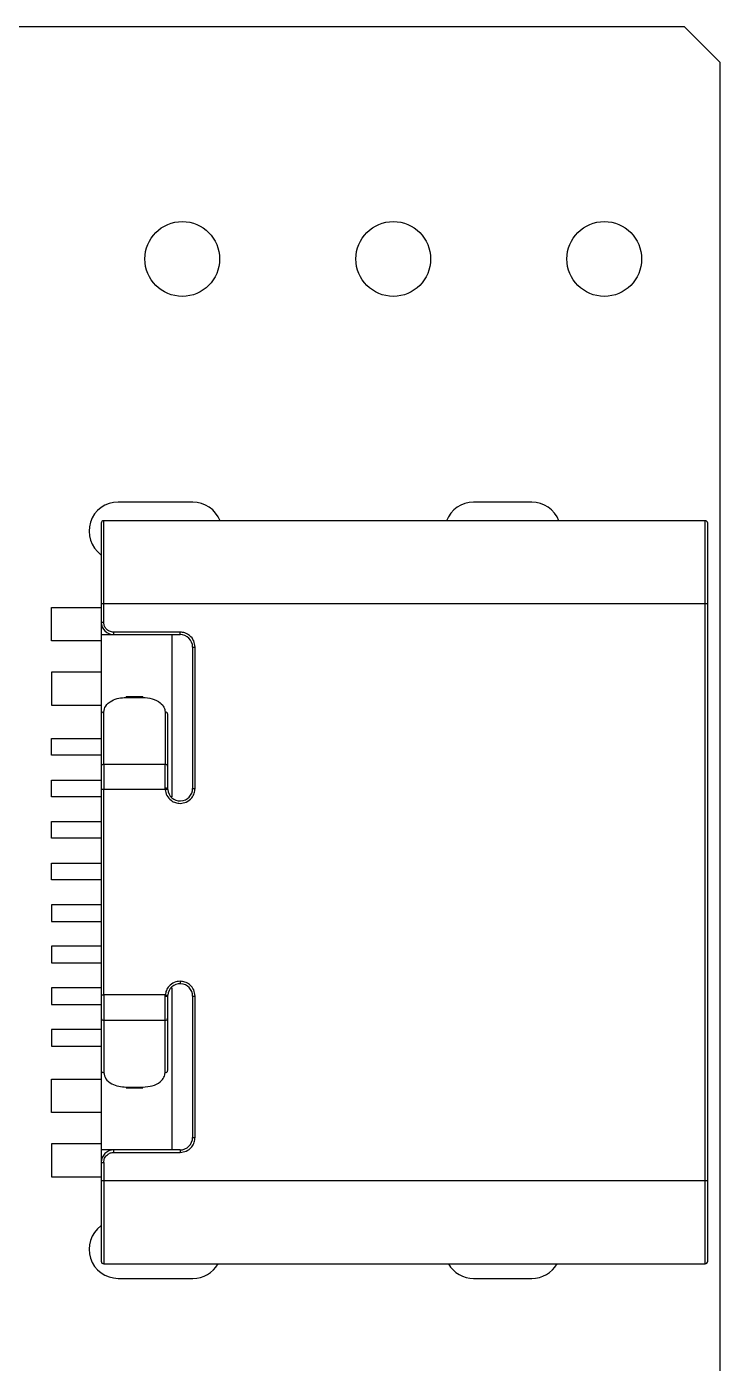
# Model space of a CAD drawing. Header units: millimetres. Extents: x 16604 to 36223, y 4309 to 8014.
# Drawn here: x 19507.13 to 19515.47, y 5300.71 to 5316.79 of the extents above; entities that cross this region are included whole.
import ezdxf

# ---------------------------------------------------------------- set-up
doc = ezdxf.new("R2010")
doc.units = ezdxf.units.MM
doc.layers.get('0').update_dxf_attribs({"lineweight": 35})

msp = doc.modelspace()

# ---------------------------------------------------------------- linework, layer by layer
at = {"color": 7, "linetype": 'Continuous', "lineweight": 25}
for p, q in [((19515.042, 5316.79), (19463.252, 5316.79)), ((19515.474, 5316.358), (19515.042, 5316.79)), ((19515.474, 5296.445), (19515.474, 5316.358)), ((19509.125, 5311.071), (19508.225, 5311.071)), ((19513.205, 5311.071), (19512.505, 5311.071)), ((19515.292, 5310.846), (19508.052, 5310.846)), ((19508.052, 5309.626), (19508.052, 5310.846)), ((19515.292, 5301.906), (19515.292, 5310.846)), ((19507.422, 5309.401), (19507.422, 5309.801)), ((19507.422, 5309.801), (19508.022, 5309.801)), ((19515.322, 5309.846), (19508.022, 5309.846)), ((19508.022, 5309.846), (19508.022, 5307.892)), ((19515.322, 5302.906), (19515.322, 5309.846)), ((19508.022, 5309.626), (19508.052, 5309.626)), ((19508.022, 5309.401), (19507.422, 5309.401)), ((19508.022, 5309.476), (19508.172, 5309.476)), ((19508.972, 5309.506), (19508.172, 5309.506)), ((19508.172, 5309.476), (19508.172, 5309.506)), ((19508.172, 5309.476), (19508.972, 5309.476)), ((19508.872, 5309.476), (19508.872, 5307.526)), ((19508.972, 5309.476), (19508.972, 5309.506)), ((19509.122, 5309.326), (19509.152, 5309.326)), ((19509.122, 5309.326), (19509.122, 5307.626)), ((19509.152, 5307.626), (19509.152, 5309.326)), ((19508.022, 5309.026), (19507.422, 5309.026)), ((19507.422, 5309.026), (19507.422, 5308.626)), ((19507.422, 5308.626), (19508.022, 5308.626)), ((19508.522, 5308.728), (19508.322, 5308.728)), ((19508.322, 5308.72), (19508.322, 5308.728)), ((19508.322, 5308.72), (19508.522, 5308.72)), ((19508.522, 5308.728), (19508.522, 5308.72)), ((19508.052, 5307.915), (19508.052, 5308.545)), ((19508.792, 5308.545), (19508.792, 5307.915)), ((19508.822, 5307.892), (19508.822, 5308.522)), ((19507.422, 5308.226), (19508.022, 5308.226)), ((19507.422, 5308.026), (19507.422, 5308.226)), ((19508.022, 5308.026), (19507.422, 5308.026)), ((19508.052, 5307.915), (19508.052, 5307.611)), ((19508.792, 5307.915), (19508.052, 5307.915)), ((19507.422, 5307.526), (19507.422, 5307.726)), ((19507.422, 5307.726), (19508.022, 5307.726)), ((19508.022, 5307.611), (19508.022, 5305.141)), ((19508.792, 5307.611), (19508.022, 5307.611)), ((19508.052, 5305.141), (19508.052, 5307.611)), ((19508.822, 5307.614), (19508.792, 5307.611)), ((19509.122, 5307.626), (19509.152, 5307.626)), ((19508.022, 5307.526), (19507.422, 5307.526)), ((19508.872, 5307.526), (19508.86, 5307.526)), ((19507.422, 5307.226), (19508.022, 5307.226)), ((19507.422, 5307.026), (19507.422, 5307.226)), ((19508.022, 5307.026), (19507.422, 5307.026)), ((19507.422, 5306.726), (19508.022, 5306.726)), ((19507.422, 5306.526), (19507.422, 5306.726)), ((19508.022, 5306.526), (19507.422, 5306.526)), ((19508.022, 5306.226), (19507.422, 5306.226)), ((19507.422, 5306.226), (19507.422, 5306.026)), ((19507.422, 5306.026), (19508.022, 5306.026)), ((19508.022, 5305.726), (19507.422, 5305.726)), ((19507.422, 5305.726), (19507.422, 5305.526)), ((19507.422, 5305.526), (19508.022, 5305.526)), ((19508.022, 5305.226), (19507.422, 5305.226)), ((19507.422, 5305.226), (19507.422, 5305.026)), ((19508.86, 5305.226), (19508.872, 5305.226)), ((19508.872, 5305.226), (19508.872, 5303.276)), ((19508.972, 5305.306), (19508.972, 5305.276)), ((19508.022, 5305.141), (19508.052, 5305.141)), ((19508.792, 5305.141), (19508.052, 5305.141)), ((19508.052, 5305.141), (19508.052, 5304.837)), ((19508.792, 5305.141), (19508.822, 5305.139)), ((19509.122, 5305.126), (19509.152, 5305.126)), ((19509.122, 5305.126), (19509.122, 5303.426)), ((19509.152, 5303.426), (19509.152, 5305.126)), ((19507.422, 5305.026), (19508.022, 5305.026)), ((19508.022, 5304.726), (19507.422, 5304.726)), ((19507.422, 5304.726), (19507.422, 5304.526)), ((19508.022, 5304.86), (19508.022, 5304.23)), ((19508.052, 5304.837), (19508.792, 5304.837)), ((19508.052, 5304.837), (19508.052, 5304.207)), ((19508.792, 5304.207), (19508.792, 5304.837)), ((19508.822, 5304.23), (19508.822, 5304.86)), ((19507.422, 5304.526), (19508.022, 5304.526)), ((19507.422, 5304.126), (19508.022, 5304.126)), ((19507.422, 5303.726), (19507.422, 5304.126)), ((19508.022, 5304.23), (19508.022, 5302.906)), ((19508.322, 5304.032), (19508.522, 5304.032)), ((19508.322, 5304.032), (19508.322, 5304.025)), ((19508.322, 5304.025), (19508.522, 5304.025)), ((19508.522, 5304.025), (19508.522, 5304.032)), ((19508.022, 5303.726), (19507.422, 5303.726)), ((19508.022, 5303.351), (19507.422, 5303.351)), ((19507.422, 5303.351), (19507.422, 5302.951)), ((19508.172, 5303.276), (19508.022, 5303.276)), ((19508.172, 5303.246), (19508.172, 5303.276)), ((19508.972, 5303.276), (19508.172, 5303.276)), ((19508.972, 5303.276), (19508.972, 5303.246)), ((19509.122, 5303.426), (19509.152, 5303.426)), ((19508.022, 5303.126), (19508.052, 5303.126)), ((19508.052, 5303.126), (19508.052, 5301.906)), ((19508.172, 5303.246), (19508.972, 5303.246)), ((19507.422, 5302.951), (19508.022, 5302.951)), ((19515.322, 5302.906), (19508.022, 5302.906)), ((19508.052, 5301.906), (19515.292, 5301.906)), ((19508.225, 5301.731), (19509.125, 5301.731)), ((19512.505, 5301.731), (19513.205, 5301.731))]:
    msp.add_line(p, q, dxfattribs=at)
at = {"color": 7, "linetype": 'Continuous', "lineweight": 25, "flags": 128}
for points in [[(19508.792, 5307.627), (19508.792, 5307.668), (19508.792, 5307.709), (19508.792, 5307.748), (19508.792, 5307.786), (19508.792, 5307.822), (19508.792, 5307.855), (19508.792, 5307.887), (19508.792, 5307.915)], [(19508.792, 5304.837), (19508.792, 5304.866), (19508.792, 5304.897), (19508.792, 5304.931), (19508.792, 5305.004), (19508.792, 5305.084), (19508.792, 5305.125)]]:
    msp.add_lwpolyline(points, dxfattribs=at)
at = {"color": 7, "linetype": 'Continuous', "lineweight": 25}
for centre in [(19508.997, 5313.996), (19511.537, 5313.996), (19514.077, 5313.996)]:
    msp.add_circle(centre, 0.45, dxfattribs=at)
for centre, radius, start, end in [((19508.225, 5310.721), 0.35, 90, 233.9275), ((19509.125, 5310.721), 0.35, 20.9709, 90), ((19512.505, 5310.721), 0.35, 90, 159.029), ((19513.205, 5310.721), 0.35, 20.971, 90), ((19508.052, 5310.816), 0.03, 90, 180), ((19515.292, 5310.816), 0.03, 0, 90), ((19508.172, 5309.626), 0.15, 180, 270), ((19508.972, 5309.326), 0.15, 0, 90), ((19508.049, 5308.518), 0.0271, 83.2806, 171.135), ((19508.795, 5308.518), 0.0271, 8.865, 96.7194), ((19508.049, 5307.888), 0.0271, 83.2806, 171.135), ((19508.795, 5307.888), 0.0271, 8.865, 96.7194), ((19508.799, 5307.441), 0.186, 83.0581, 92.3038), ((19508.972, 5307.626), 0.15, 184.775, 0), ((19508.972, 5305.126), 0.15, 0, 175.225), ((19508.799, 5305.311), 0.186, 267.6962, 276.9419), ((19508.049, 5304.864), 0.0271, 188.865, 276.7194), ((19508.795, 5304.864), 0.0271, 263.2806, 351.135), ((19508.049, 5304.234), 0.0271, 188.865, 276.7194), ((19508.795, 5304.234), 0.0271, 263.2806, 351.135), ((19508.172, 5303.126), 0.15, 90, 180), ((19508.972, 5303.426), 0.15, 270, 0), ((19508.225, 5302.081), 0.35, 126.2629, 270), ((19508.052, 5301.936), 0.03, 180, 270), ((19509.125, 5302.081), 0.35, 270, 330.0617), ((19512.505, 5302.081), 0.35, 209.9383, 270), ((19513.205, 5302.081), 0.35, 270, 330.0618), ((19515.292, 5301.936), 0.03, 270, 0)]:
    msp.add_arc(centre, radius, start, end, dxfattribs=at)
for points, knots in [([(19508.022, 5310.816), (19508.022, 5310.799), (19508.022, 5310.763), (19508.022, 5310.501), (19508.022, 5310.175), (19508.022, 5309.953), (19508.022, 5309.846)], [0, 0, 0, 0, 0.270261, 0.562429, 0.789736, 1, 1, 1, 1]), ([(19515.322, 5309.846), (19515.322, 5309.984), (19515.322, 5310.27), (19515.322, 5310.595), (19515.322, 5310.784), (19515.322, 5310.806), (19515.322, 5310.816)], [0, 0, 0, 0, 0.270261, 0.562429, 0.789736, 1, 1, 1, 1]), ([(19508.172, 5309.506), (19508.155, 5309.508), (19508.119, 5309.513), (19508.079, 5309.545), (19508.056, 5309.585), (19508.053, 5309.613), (19508.052, 5309.626)], [0, 0, 0, 0, 0.270261, 0.562429, 0.789736, 1, 1, 1, 1]), ([(19509.152, 5309.326), (19509.149, 5309.352), (19509.142, 5309.405), (19509.093, 5309.465), (19509.033, 5309.5), (19508.992, 5309.504), (19508.972, 5309.506)], [0, 0, 0, 0, 0.270261, 0.562429, 0.789736, 1, 1, 1, 1]), ([(19508.052, 5308.545), (19508.057, 5308.57), (19508.067, 5308.621), (19508.14, 5308.68), (19508.23, 5308.715), (19508.292, 5308.719), (19508.322, 5308.72)], [0, 0, 0, 0, 0.270261, 0.562429, 0.789736, 1, 1, 1, 1]), ([(19508.522, 5308.72), (19508.56, 5308.717), (19508.64, 5308.711), (19508.73, 5308.663), (19508.783, 5308.604), (19508.789, 5308.564), (19508.792, 5308.545)], [0, 0, 0, 0, 0.270261, 0.562429, 0.789736, 1, 1, 1, 1]), ([(19508.022, 5307.892), (19508.022, 5307.847), (19508.022, 5307.766), (19508.022, 5307.658), (19508.022, 5307.611)], [0, 0, 0, 0, 0.56, 1, 1, 1, 1]), ([(19508.822, 5307.626), (19508.822, 5307.683), (19508.822, 5307.786), (19508.822, 5307.86), (19508.822, 5307.892)], [0, 0, 0, 0, 0.56, 1, 1, 1, 1]), ([(19508.792, 5307.611), (19508.792, 5307.614), (19508.792, 5307.62), (19508.792, 5307.625), (19508.792, 5307.627)], [0, 0, 0, 0, 0.559999, 1, 1, 1, 1]), ([(19508.792, 5307.611), (19508.797, 5307.587), (19508.807, 5307.538), (19508.856, 5307.483), (19508.914, 5307.451), (19508.953, 5307.448), (19508.972, 5307.446)], [0, 0, 0, 0, 0.27129, 0.562164, 0.788709, 1, 1, 1, 1]), ([(19508.822, 5307.614), (19508.822, 5307.616), (19508.822, 5307.62), (19508.822, 5307.624), (19508.822, 5307.626)], [0, 0, 0, 0, 0.559921, 1, 1, 1, 1]), ([(19508.972, 5307.446), (19508.997, 5307.449), (19509.05, 5307.456), (19509.111, 5307.505), (19509.146, 5307.565), (19509.15, 5307.606), (19509.152, 5307.626)], [0, 0, 0, 0, 0.270261, 0.562429, 0.789736, 1, 1, 1, 1]), ([(19508.972, 5305.306), (19508.948, 5305.303), (19508.897, 5305.297), (19508.839, 5305.253), (19508.803, 5305.198), (19508.796, 5305.16), (19508.792, 5305.141)], [0, 0, 0, 0, 0.27129, 0.562164, 0.788709, 1, 1, 1, 1]), ([(19509.152, 5305.126), (19509.149, 5305.152), (19509.142, 5305.205), (19509.093, 5305.265), (19509.033, 5305.3), (19508.992, 5305.304), (19508.972, 5305.306)], [0, 0, 0, 0, 0.270261, 0.562429, 0.789736, 1, 1, 1, 1]), ([(19508.022, 5305.141), (19508.022, 5305.081), (19508.022, 5304.973), (19508.022, 5304.895), (19508.022, 5304.86)], [0, 0, 0, 0, 0.56, 1, 1, 1, 1]), ([(19508.792, 5305.125), (19508.792, 5305.128), (19508.792, 5305.133), (19508.792, 5305.139), (19508.792, 5305.141)], [0, 0, 0, 0, 0.559997, 1, 1, 1, 1]), ([(19508.822, 5305.126), (19508.822, 5305.128), (19508.822, 5305.133), (19508.822, 5305.137), (19508.822, 5305.139)], [0, 0, 0, 0, 0.5600102, 1, 1, 1, 1]), ([(19508.822, 5304.86), (19508.822, 5304.903), (19508.822, 5304.979), (19508.822, 5305.081), (19508.822, 5305.126)], [0, 0, 0, 0, 0.56, 1, 1, 1, 1]), ([(19508.052, 5304.207), (19508.057, 5304.182), (19508.067, 5304.13), (19508.14, 5304.072), (19508.23, 5304.038), (19508.292, 5304.034), (19508.322, 5304.032)], [0, 0, 0, 0, 0.279899, 0.561041, 0.788392, 1, 1, 1, 1]), ([(19508.522, 5304.032), (19508.562, 5304.035), (19508.641, 5304.041), (19508.731, 5304.089), (19508.783, 5304.148), (19508.789, 5304.188), (19508.792, 5304.207)], [0, 0, 0, 0, 0.279899, 0.561041, 0.788392, 1, 1, 1, 1]), ([(19508.972, 5303.246), (19508.997, 5303.249), (19509.05, 5303.256), (19509.111, 5303.305), (19509.146, 5303.365), (19509.15, 5303.406), (19509.152, 5303.426)], [0, 0, 0, 0, 0.270261, 0.562429, 0.789736, 1, 1, 1, 1]), ([(19508.052, 5303.126), (19508.054, 5303.143), (19508.058, 5303.179), (19508.091, 5303.219), (19508.131, 5303.242), (19508.159, 5303.245), (19508.172, 5303.246)], [0, 0, 0, 0, 0.270261, 0.562429, 0.789736, 1, 1, 1, 1]), ([(19508.022, 5302.906), (19508.022, 5302.769), (19508.022, 5302.483), (19508.022, 5302.157), (19508.022, 5301.968), (19508.022, 5301.946), (19508.022, 5301.936)], [0, 0, 0, 0, 0.270261, 0.562429, 0.789736, 1, 1, 1, 1]), ([(19515.322, 5301.936), (19515.322, 5301.953), (19515.322, 5301.989), (19515.322, 5302.251), (19515.322, 5302.577), (19515.322, 5302.799), (19515.322, 5302.906)], [0, 0, 0, 0, 0.270261, 0.562429, 0.789736, 1, 1, 1, 1])]:
    msp.add_open_spline(points, degree=3, knots=knots, dxfattribs=at)

doc.saveas('drawing.dxf')
